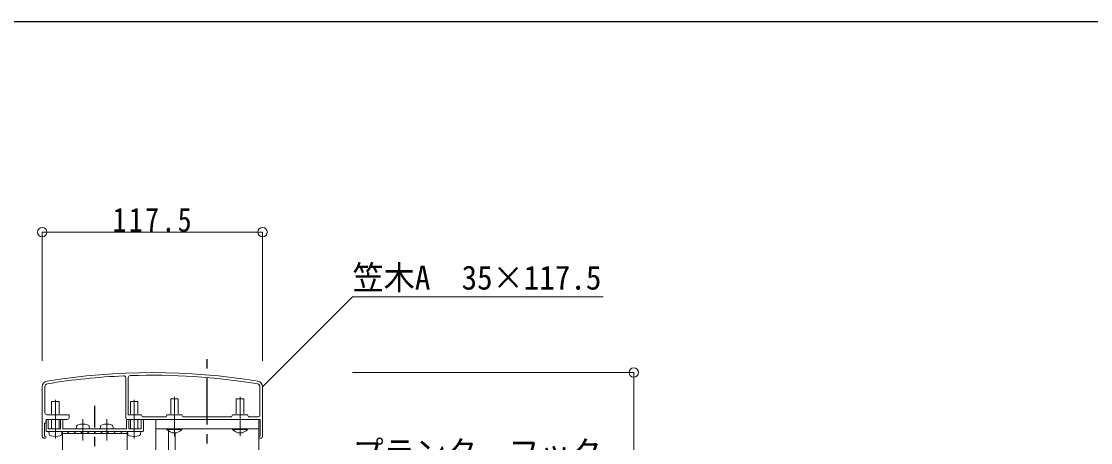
# Model space of a CAD drawing. Units: millimetres at full size, sheet at 1:5; details may follow other scales. Extents: x -1050 to 1050, y -742 to 742.
# Drawn here: x -679 to -109, y 458 to 682 of the extents above; entities that cross this region are included whole.
import ezdxf
from ezdxf.enums import TextEntityAlignment as Align

# ---------------------------------------------------------------- set-up
doc = ezdxf.new("R2010")
doc.units = ezdxf.units.MM
doc.header["$LTSCALE"] = 5
doc.linetypes.add('CHAIN1', pattern=[8, 5, -1, 1, -1])
doc.layers.add('0-0_通り芯', color=7, linetype='CHAIN1')
doc.layers.add('1-5_図枠1_1', color=7, linetype='Continuous')
for name, color, linetype, lineweight in [('0-3_寸法', 54, 'Continuous', 20), ('0-4_手摺部材', 92, 'Continuous', 20), ('0-5_手すり子', 12, 'Continuous', 20), ('0-8_その他', 11, 'Continuous', 20), ('0-9_文字', 3, 'Continuous', 20), ('0-A_支柱', 6, 'Continuous', 20)]:
    doc.layers.add(name, color=color, linetype=linetype, lineweight=lineweight)
doc.styles.add('ＭＳ ゴシック', font='')
doc.styles.get('ＭＳ ゴシック').set_extended_font_data('MS Gothic')

# ---------------------------------------------------------------- blocks, each defined once
blk = doc.blocks.new('dimension_origin')
at = {"color": 0, "linetype": 'Continuous', "lineweight": -2}
blk.add_circle((0, 0), 1.25, dxfattribs=at)

msp = doc.modelspace()

# ---------------------------------------------------------------- linework, layer by layer
at = {"layer": '0-0_通り芯'}
for p, q in [((-580, -412.793), (-580, 505.456)), ((-640, -174.293), (-640, 477.181))]:
    msp.add_line(p, q, dxfattribs=at)
at = {"layer": '0-0_通り芯', "linetype": 'Continuous'}
for p, q in [((-661, 463.7), (-661.2, 463.5)), ((-661, 463.7), (-660.8, 463.5)), ((-619, 463.7), (-619.2, 463.5)), ((-619, 463.7), (-618.8, 463.5))]:
    msp.add_line(p, q, dxfattribs=at)
at = {"layer": '0-3_寸法'}
for p, q in [((-668, 501.257), (-668, 570)), ((-668, 570), (-550.5, 570)), ((-550.5, 501.257), (-550.5, 570)), ((-502.5, 495), (-352.5, 495)), ((-352.5, 495), (-352.5, 395))]:
    msp.add_line(p, q, dxfattribs=at)
at = {"layer": '0-4_手摺部材'}
for p, q in [((-623.5, 492.263), (-623.5, 471)), ((-622.1, 492.396), (-622.1, 472.5)), ((-668, 487.459), (-668, 461)), ((-666.6, 487.459), (-666.6, 473.5)), ((-551.9, 487.459), (-551.9, 472.4)), ((-550.5, 487.459), (-550.5, 461)), ((-663, 479.5), (-659, 479.5)), ((-663, 473), (-663, 479.5)), ((-659, 479.5), (-659, 473)), ((-621, 479.5), (-617, 479.5)), ((-621, 473), (-621, 479.5)), ((-617, 479.5), (-617, 473)), ((-599.5, 481), (-595.5, 481)), ((-599.5, 473), (-599.5, 481)), ((-595.5, 481), (-595.5, 473)), ((-564.5, 481), (-560.5, 481)), ((-564.5, 473), (-564.5, 481)), ((-560.5, 481), (-560.5, 473)), ((-666.8, 468), (-666, 468)), ((-666.8, 468), (-666.8, 461)), ((-666.3, 469), (-666, 469.3)), ((-666.3, 469), (-666, 468.7)), ((-666, 470), (-654.7, 470)), ((-666, 469.3), (-666, 470)), ((-666, 464), (-666, 469.4)), ((-666, 468), (-666, 468.7)), ((-665.6, 472.5), (-653.7, 472.5)), ((-664.8, 469.4), (-664.8, 464.9)), ((-663, 464.9), (-663, 470)), ((-659, 470), (-659, 464.9)), ((-658.2, 464.9), (-658.2, 469.4)), ((-653.7, 472.5), (-653.7, 471)), ((-623, 464.9), (-623, 469.4)), ((-551.7, 470), (-622.5, 470)), ((-615, 472.5), (-622.1, 472.5)), ((-621.8, 464.9), (-621.8, 469.4)), ((-621, 464.9), (-621, 470)), ((-617, 470), (-617, 464.9)), ((-615.2, 469.4), (-615.2, 464.9)), ((-614.5, 471.4), (-615, 472.5)), ((-614.5, 471.4), (-602, 471.4)), ((-614, 464), (-614, 469.4)), ((-593.5, 472.5), (-593, 471.4)), ((-567, 471.4), (-593, 471.4)), ((-567, 471.4), (-566.5, 472.5)), ((-558.5, 472.5), (-566.5, 472.5)), ((-551.7, 470), (-551.7, 461)), ((-665.5, 463.5), (-614.5, 463.5)), ((-664.8, 464.9), (-658.2, 464.9)), ((-664.402, 462.381), (-664.5, 463.5)), ((-657.5, 463.5), (-664.5, 463.5)), ((-657.598, 462.381), (-657.5, 463.5)), ((-649.764, 466.019), (-649.862, 464.9)), ((-649.862, 464.9), (-642.862, 464.9)), ((-642.96, 466.019), (-642.862, 464.9)), ((-637.034, 466.019), (-637.132, 464.9)), ((-637.132, 464.9), (-630.132, 464.9)), ((-630.23, 466.019), (-630.132, 464.9)), ((-622.402, 462.381), (-622.5, 463.5)), ((-615.5, 463.5), (-622.5, 463.5)), ((-615.2, 464.9), (-621.8, 464.9)), ((-615.598, 462.381), (-615.5, 463.5)), ((-601.5, 465), (-593.5, 465)), ((-566.5, 465), (-558.5, 465)), ((-666.5, 460), (-667, 460)), ((-666.8, 461), (-666.5, 461)), ((-552, 461), (-551.7, 461)), ((-552, 460), (-551.5, 460))]:
    msp.add_line(p, q, dxfattribs=at)
at = {"layer": '0-4_手摺部材', "linetype": 'CHAIN1'}
for p, q in [((-661, 459.8), (-661, 480.5)), ((-619, 459.8), (-619, 480.5)), ((-597.5, 461.026), (-597.5, 482)), ((-562.5, 461.026), (-562.5, 482)), ((-646.362, 470.138), (-646.362, 458.743)), ((-633.632, 470.138), (-633.632, 458.743))]:
    msp.add_line(p, q, dxfattribs=at)
at = {"layer": '0-4_手摺部材'}
for points in [[(-623, 464.9), (-657, 464.9), (-657, 469.4)], [(-593.5, 472.5), (-601.5, 472.5), (-602, 471.4)], [(-558.5, 472.5), (-558, 471.4), (-552.9, 471.4)], [(-601.5, 465), (-601.5, 464.711), (-593.5, 464.711), (-593.5, 465)], [(-566.5, 465), (-566.5, 464.711), (-558.5, 464.711), (-558.5, 465)]]:
    msp.add_lwpolyline(points, dxfattribs=at)
msp.add_lwpolyline([(-552.5, 465), (-552.5, 470), (-607.5, 470), (-607.5, 465)], close=True, dxfattribs=at)
for centre, radius, start, end in [((-609.25, 147.5), 347.5, 80.68694, 99.31306), ((-609.25, 147.5), 346.1, 92.53273, 99.31306), ((-624.5, 492.263), 1, 0, 92.53273), ((-621.1, 492.396), 1, 91.9678, 180), ((-609.25, 147.5), 346.1, 80.68694, 91.9678), ((-665, 487.459), 3, 99.31306, 180), ((-665, 487.459), 1.6, 99.31306, 180), ((-553.5, 487.459), 1.6, 0, 80.68694), ((-553.5, 487.459), 3, 0, 80.68694), ((-665.6, 473.5), 1, 180, 270), ((-665.4, 469.4), 0.6, 0, 180), ((-657.6, 469.4), 0.6, 0, 180), ((-654.7, 471), 1, 270, 360), ((-622.5, 471), 1, 180, 270), ((-622.4, 469.4), 0.6, 0, 180), ((-614.6, 469.4), 0.6, 0, 180), ((-552.9, 472.4), 1, 270, 360), ((-665.5, 464), 0.5, 180, 270), ((-663.107, 462.494), 1.3, 185, 254.11915), ((-658.893, 462.494), 1.3, 285.88085, 355), ((-648.469, 465.906), 1.3, 105.88085, 175), ((-646.362, 458.5), 9, 74.11915, 105.88085), ((-644.255, 465.906), 1.3, 5, 74.11915), ((-635.739, 465.906), 1.3, 105.88085, 175), ((-633.632, 458.5), 9, 74.11915, 105.88085), ((-631.525, 465.906), 1.3, 5, 74.11915), ((-621.107, 462.494), 1.3, 185, 254.11915), ((-616.893, 462.494), 1.3, 285.88085, 355), ((-614.5, 464), 0.5, 270, 360), ((-597.5, 467.941), 5.141, 218.91478, 321.08522), ((-562.5, 467.941), 5.141, 218.91478, 321.08522), ((-667, 461), 1, 180, 270), ((-666.5, 460.5), 0.5, 270, 90), ((-661, 469.9), 9, 254.11915, 285.88085), ((-619, 469.9), 9, 254.11915, 285.88085), ((-552, 460.5), 0.5, 90, 270), ((-551.5, 461), 1, 270, 360)]:
    msp.add_arc(centre, radius, start, end, dxfattribs=at)
at = {"layer": '0-5_手すり子'}
for p, q in [((-657.265, 462.5), (-657.265, 35.858)), ((-622.735, 35.858), (-622.735, 462.5))]:
    msp.add_line(p, q, dxfattribs=at)
at = {"layer": '0-8_その他'}
for p, q in [((-657.265, 463.5), (-657.265, 462.5)), ((-622.735, 463.5), (-657.265, 463.5)), ((-657.265, 462.5), (-622.735, 462.5)), ((-654.642, 463.5), (-653.642, 462.5)), ((-651.107, 463.5), (-650.107, 462.5)), ((-647.571, 463.5), (-646.571, 462.5)), ((-644.036, 463.5), (-643.036, 462.5)), ((-640.5, 463.5), (-639.5, 462.5)), ((-636.964, 463.5), (-635.964, 462.5)), ((-633.429, 463.5), (-632.429, 462.5)), ((-629.893, 463.5), (-628.893, 462.5)), ((-626.358, 463.5), (-625.358, 462.5)), ((-622.822, 463.5), (-622.735, 463.413)), ((-622.735, 462.5), (-622.735, 463.5))]:
    msp.add_line(p, q, dxfattribs=at)
at = {"layer": '0-9_文字'}
msp.add_lwpolyline([(-550.5, 487.459), (-502.5, 535.459), (-368.75, 535.459)], dxfattribs=at)
at = {"layer": '0-A_支柱'}
for p, q in [((-607.5, 35.858), (-607.5, 470)), ((-600.7, 463.917), (-600.7, 35.858)), ((-597.2, 35.858), (-597.2, 462.809)), ((-552.5, 465), (-552.5, 35.858))]:
    msp.add_line(p, q, dxfattribs=at)
at = {"layer": '1-5_図枠1_1'}
msp.add_line((-990, 682.5), (703.535, 682.5), dxfattribs=at)

# ---------------------------------------------------------------- block references
at = {"layer": '0-3_寸法', "xscale": 2, "yscale": 2}
for p, rotation in [((-668, 570), 180), ((-352.5, 495), 90)]:
    msp.add_blockref('dimension_origin', p, dxfattribs=dict(at, rotation=rotation))
msp.add_blockref('dimension_origin', (-550.5, 570), dxfattribs=at)

# ---------------------------------------------------------------- texts
at = {"layer": '0-3_寸法', "insert": (-630.5, 570), "char_height": 12.83, "attachment_point": 7, "style": 'ＭＳ ゴシック'}
msp.add_mtext('\\T1.17;\\W0.85;117.5', dxfattribs=at)
at = {"layer": '0-9_文字', "style": 'ＭＳ ゴシック', "width": 0.95}
for s, p in [('笠木A\u300035×117.5', (-502.5, 535.459)), ('プランターフック', (-502.5, 441.993))]:
    msp.add_text(s, height=12.83, dxfattribs=at).set_placement(p, align=Align.BOTTOM_LEFT)

doc.saveas('drawing.dxf')
